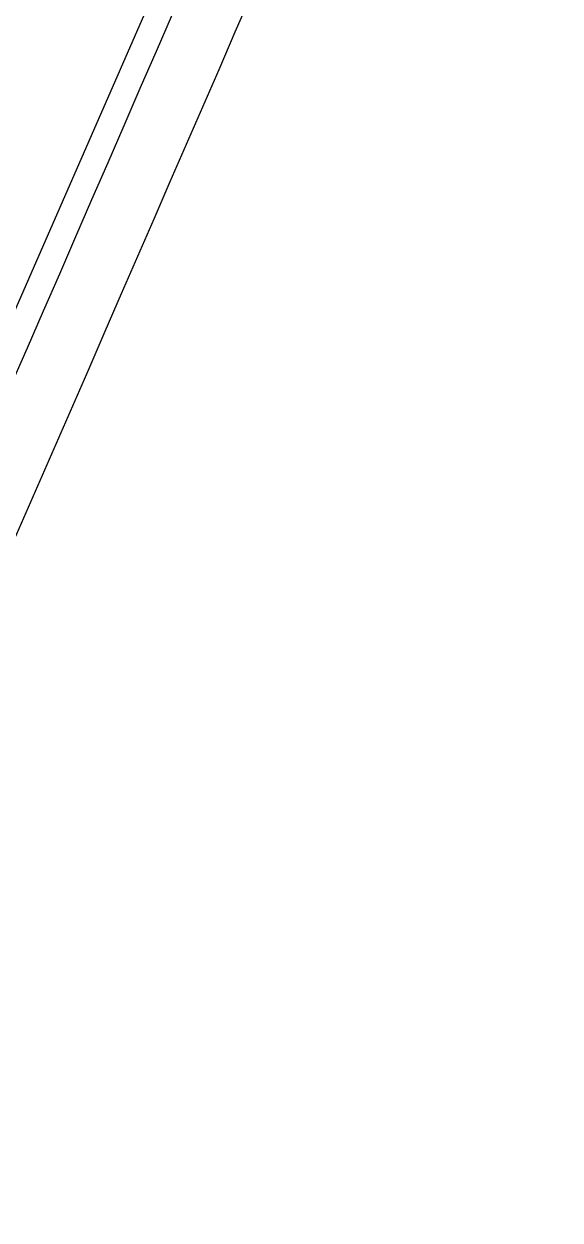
# Model space of a CAD drawing. Header units: millimetres. Extents: x 1145859089 to 1147511753, y -1047484727 to -1047247487.
# Drawn here: x 1146005210.5 to 1146005251.9, y -1047431132 to -1047431039.6 of the extents above; entities that cross this region are included whole.
import ezdxf
from ezdxf.xclip import XClip

# ---------------------------------------------------------------- set-up
doc = ezdxf.new("R2010")
doc.units = ezdxf.units.MM
doc.header["$LTSCALE"] = 100
doc.header["$MEASUREMENT"] = 0
doc.header["$XCLIPFRAME"] = 2
doc.layers.get('0').update_dxf_attribs({"linetype": 'CONTINUOUS'})
doc.layers.add('XREF', color=135, linetype='CONTINUOUS')
doc.layers.add('단지배치도$0$W240910', color=135, linetype='CONTINUOUS')

# ---------------------------------------------------------------- blocks, each defined once
blk = doc.blocks.new('단지배치도$0$zw$9902')
at = {"layer": '단지배치도$0$W240910', "linetype": 'ByBlock', "ltscale": 20}
blk.add_line((67020.725, -59802.693), (67086.843, -59651.522), dxfattribs=at)
at = {"layer": '단지배치도$0$W240910'}
blk.add_arc((56404.253, -57219.78, 0), 12756.719, 322.5073299, 9.110085, dxfattribs=at)
at = {"layer": '단지배치도$0$W240910', "linetype": 'ByBlock', "ltscale": 20}
for centre, radius, start, end in [((41187.247, -48432.862), 28226.861, 336.1737041, 336.5796701), ((40755.517, -48244.035), 28703.079, 336.175398, 336.577983)]:
    blk.add_arc(centre, radius, start, end, dxfattribs=at)
blk = doc.blocks.new('단지배치도')
blk.add_blockref('단지배치도$0$zw$9902', (141034.193, 142437.157))

msp = doc.modelspace()

# ---------------------------------------------------------------- block references
at = {"layer": 'XREF'}
ref = msp.add_blockref('단지배치도', (1145797106.633357, -1047513806.462535), dxfattribs=at)
XClip(ref).set_block_clipping_path([(72982.4064819524, 34919.7593965302), (360382.4067475507, 255319.7593436702)])

doc.saveas('drawing.dxf')
